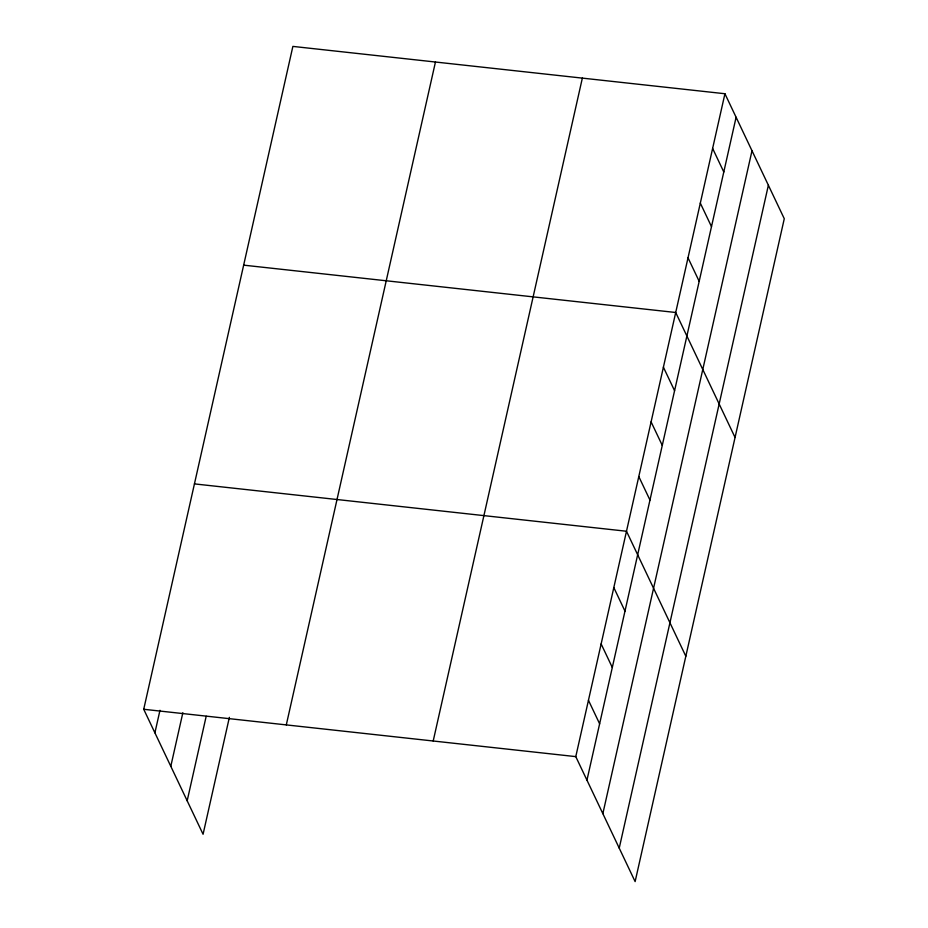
<?xml version="1.0" encoding="UTF-8"?>
<svg xmlns="http://www.w3.org/2000/svg" width="928" height="928" viewBox="0 0 928 928"><rect width="100%" height="100%" fill="white"/><g stroke="black" fill="none" stroke-linecap="round" stroke-linejoin="round"><path stroke-width="1.39" d="M229.378 717.344L203.07 834.26L143.724 709.282L292.877 46.4L724.93 93.74L784.276 218.718L635.123 881.6L575.778 756.622L724.93 93.74M154.906 732.818L159.976 710.28M170.798 766.296L182.851 712.762M187.178 800.783L206.19 716.265M286.3 724.896L435.452 62.025M433.202 740.996L582.355 78.114M586.948 780.158L736.101 117.276M602.852 813.636L751.993 150.754M619.231 848.122L768.372 185.252M243.658 265.153L675.712 312.492L735.057 437.471M194.439 483.894L626.493 531.245L685.827 656.224M143.724 709.282L575.778 756.622M712.623 148.434L723.794 171.97M700.315 203.116L711.498 226.652M688.008 257.81L699.19 281.346M663.404 367.175L674.575 390.723M651.096 421.869L662.279 445.405M638.789 476.551L649.971 500.088M613.814 587.586L624.985 611.123M601.135 643.928L612.306 667.476M588.456 700.28L599.627 723.817"/></g></svg>
